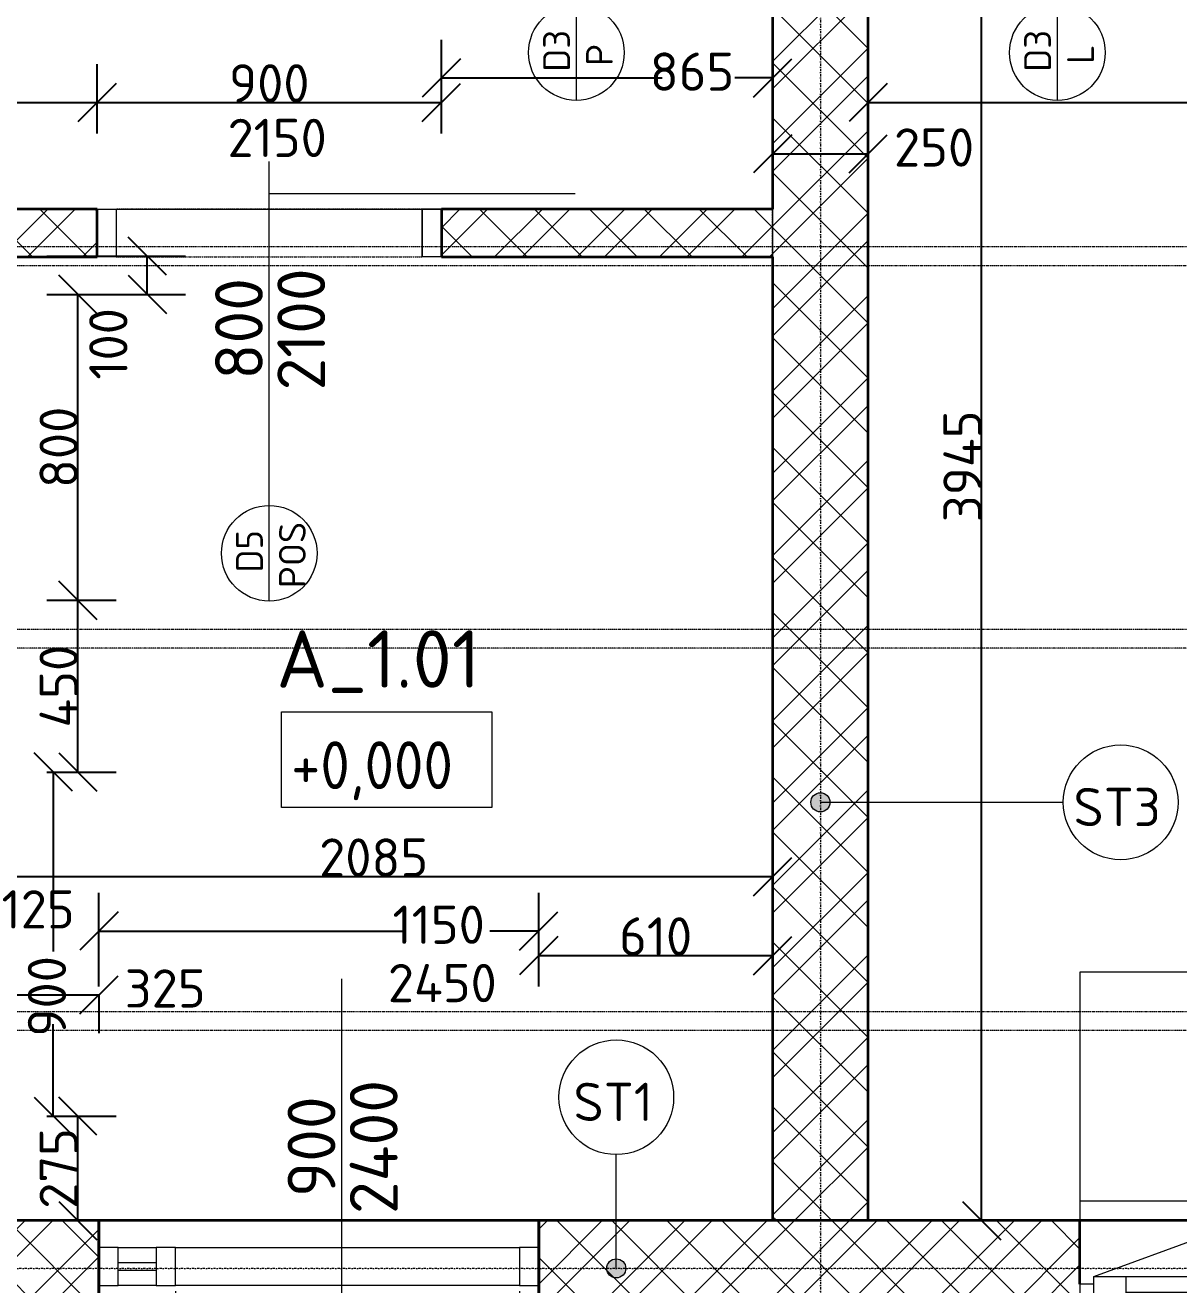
# Model space of a CAD drawing. Extents: x 43000 to 200282, y 3579 to 63943.
# Drawn here: x 56476 to 59492, y 12814 to 16109 of the extents above; entities that cross this region are included whole.
import ezdxf

# ---------------------------------------------------------------- set-up
doc = ezdxf.new("R2010")
doc.units = 0
doc.header["$MEASUREMENT"] = 0
for name, pattern in [('Bodkočiarkovaná 3mm', [5, 3, -1, 0, -1]), ('Bodkočiarkovaná 6mm', [14, 6, -4, 0, -4]), ('ciarkovana 1_5mm', [3, 1.5, -1.5]), ('Nad rovinou rezu _viditeľná hrana_', [6, 3, -1.5, 0, -1.5])]:
    doc.linetypes.add(name, pattern=pattern)
doc.layers.get('Defpoints').update_dxf_attribs({"color": 242, "linetype": 'CONTINUOUS'})
for name, color, linetype, lineweight in [('0-1', 7, 'CONTINUOUS', 5), ('Dimensions', 7, 'CONTINUOUS', 9), ('Door Tags', 7, 'CONTINUOUS', 9), ('Doors', 7, 'CONTINUOUS', 18), ('Floors', 7, 'CONTINUOUS', 18), ('Frame_Mullion', 7, 'CONTINUOUS', 18), ('Generic Models', 7, 'CONTINUOUS', 9), ('Grids-1', 7, 'Bodkočiarkovaná 6mm', 9), ('Hrana otvoru', 7, 'CONTINUOUS', 9), ('Nad rovinou rezu', 7, 'Bodkočiarkovaná 3mm', 9), ('Room Tags', 7, 'CONTINUOUS', 9), ('Spot Elevations', 7, 'CONTINUOUS', 9), ('Wall Tags', 7, 'CONTINUOUS', 9), ('Walls', 7, 'CONTINUOUS', 18), ('Walls-2', 7, 'CONTINUOUS', 35), ('Walls-3', 7, 'CONTINUOUS', 35), ('Windows', 7, 'CONTINUOUS', 18)]:
    doc.layers.add(name, color=color, linetype=linetype, lineweight=lineweight)
for name, color, linetype, lineweight, true_color in [('_Hidden Lines_', 7, 'CONTINUOUS', 9, 0xc0c0c0), ('_Hidden Lines_-1', 9, 'ciarkovana 1_5mm', 18, 0x808080), ('Cut Pattern-1', 7, 'CONTINUOUS', 9, 0x787878), ('Floors-1', 7, 'Nad rovinou rezu _viditeľná hrana_', 9, 0x666666), ('Furniture', 9, 'CONTINUOUS', 9, 0x808080), ('Glass', 7, 'CONTINUOUS', 9, 0x000040), ('Nad rovinou rezu-1', 7, 'Bodkočiarkovaná 3mm', 9, 0xc0c0c0), ('Walls-1', 7, 'Nad rovinou rezu _viditeľná hrana_', 9, 0x666666)]:
    doc.layers.add(name, color=color, linetype=linetype, lineweight=lineweight, true_color=true_color)
doc.layers.add('koty', color=7, linetype='CONTINUOUS')
doc.styles.add('ISOCPEUR_1', font='isocpeur.ttf', dxfattribs={"width": 0.9, "height": 100})
doc.styles.add('ISOCPEUR_2', font='isocpeur.ttf', dxfattribs={"height": 100})
doc.styles.add('ISOCPEUR_4', font='isocpeur.ttf', dxfattribs={"height": 100})
doc.styles.add('ISOCPEUR_5', font='isocpeur.ttf', dxfattribs={"height": 150})
doc.styles.add('ISOCPEUR_6', font='isocpeur.ttf', dxfattribs={"height": 125})
doc.styles.add('ISOCPEUR_B_1', font='', dxfattribs={"height": 150})
doc.styles.get('ISOCPEUR_B_1').set_extended_font_data('ISOCPEUR', bold=True)
doc.dimstyles.new('CS_Priebežná_-_2_0_mm__stavbárska_čiarka_čERVENA', dxfattribs={"dimscale": 304.8, "dimtxt": 99.598118, "dimasz": 0.328084, "dimexe": 0.328084, "dimexo": 0.0625, "dimgap": 0, "dimtad": 1, "dimdec": 0, "dimrnd": 5, "dimzin": 0, "dimdsep": 46, "dimtxsty": 'ISOCPEUR_2', "dimblk1": 'OBLIQUE', "dimblk2": 'OBLIQUE', "dimsah": 1, "dimcen": 0.09, "dimazin": 0, "dimtfac": 1, "dimtdec": 4, "dimtix": 1, "dimtmove": 0, "dimatfit": 3, "dimfxl": 0.328084, "dimfxlon": 1, "dimtvp": 1, "dimtolj": 1, "dimtzin": 0, "dimarcsym": 2})
doc.dimstyles.new('CS_Priebežná_-_2_0_mm__stavbárska_čiarka_čERVENA_1', dxfattribs={"dimscale": 304.8, "dimtxt": 99.598118, "dimasz": 0.328084, "dimexe": 0.328084, "dimexo": 0.0625, "dimgap": 0, "dimtad": 1, "dimdec": 0, "dimrnd": 5, "dimzin": 0, "dimdsep": 46, "dimtxsty": 'ISOCPEUR_2', "dimblk1": 'OBLIQUE', "dimblk2": 'OBLIQUE', "dimsah": 1, "dimcen": 0.09, "dimazin": 0, "dimtfac": 1, "dimtdec": 4, "dimtix": 1, "dimtmove": 2, "dimatfit": 3, "dimfxl": 0.328084, "dimfxlon": 1, "dimtvp": 1, "dimtolj": 1, "dimtzin": 0, "dimarcsym": 2})
pattern_1 = [(45, (55662.63, 12599.48), (-107.763, 107.763), []), (45, (55734.47, 12599.48), (-107.763, 107.763), []), (135, (55662.63, 12599.48), (-71.842, -71.842), [])]

# ---------------------------------------------------------------- blocks, each defined once
blk = doc.blocks.new('VOJTEK_2026_STAT_v2_IFC_export_rvt-1-PODLAHA 1NP')
at = {"layer": 'Walls'}
blk.add_line((1006.7, 382.8), (2156.4, 382.8), dxfattribs=at)
at = {"layer": 'Walls-1'}
for p, q in [((2766.7, 4452.8), (2766.7, 382.8)), ((3016.7, 382.8), (3016.7, 4452.8)), ((1006.7, 382.8), (806.7, 382.8)), ((1006.7, 132.8), (1006.7, 382.8)), ((3571.7, 382.8), (2156.7, 382.8)), ((2156.7, 382.8), (2156.7, 132.8)), ((2766.7, 382.8), (3016.7, 382.8)), ((3571.7, 216.8), (3571.7, 382.8))]:
    blk.add_line(p, q, dxfattribs=at)
blk = doc.blocks.new('Okno 2-krídlové - 2000x1500-6320445-PODLAHA 1NP')
at = {"layer": '_Hidden Lines_'}
for p, q in [((-964, 21), (-387, -189)), ((964, 21), (-270.8, -428.4))]:
    blk.add_line(p, q, dxfattribs=at)
for centre, radius, start, end in [((-964, 21), 614, 340, 0), ((964, 21), 1314, 180, 200)]:
    blk.add_arc(centre, radius, start, end, dxfattribs=at)
at = {"layer": 'Frame_Mullion'}
for p, q in [((-939, 125), (-1000, 125)), ((-1000, 125), (-1000, 41)), ((-964, 41), (-964, 105)), ((-964, 105), (-929, 105)), ((-929, 105), (-939, 125)), ((939, 125), (-939, 125)), ((939, 125), (929, 105)), ((929, 105), (964, 105)), ((1000, 125), (939, 125)), ((964, 105), (964, 41)), ((1000, 41), (1000, 125)), ((-1000, 41), (-964, 41)), ((964, 41), (1000, 41))]:
    blk.add_line(p, q, dxfattribs=at)
at = {"layer": 'Windows'}
for p, q in [((-929, 105), (-350, 105)), ((-880, 21), (-880, 105)), ((-434, 21), (-434, 105)), ((-350, 105), (-350, 21)), ((-350, 105), (929, 105)), ((-350, 21), (-350, 105)), ((-266, 21), (-266, 105)), ((880, 21), (880, 105)), ((-964, 21), (-964, 41)), ((-880, 63), (-434, 63)), ((-266, 63), (880, 63)), ((964, 41), (964, 21)), ((-350, 21), (-964, 21)), ((964, 21), (-350, 21))]:
    blk.add_line(p, q, dxfattribs=at)
blk = doc.blocks.new('Dvere posuvne povrchove - 800x2100-6327656-PODLAHA 1NP')
at = {"layer": 'Doors'}
for p, q in [((-470, -62.5), (-470, 62.5)), ((-420, -62.5), (-420, 62.5)), ((430, 62.5), (430, -62.5)), ((-420, -62.5), (-470, -62.5)), ((-820, -102.5), (-20, -102.5))]:
    blk.add_line(p, q, dxfattribs=at)
at = {"layer": 'Frame_Mullion'}
for p, q in [((-470, 62.5), (-420, 62.5)), ((-420, 62.5), (-420, -62.5)), ((380, 62.5), (430, 62.5)), ((380, -62.5), (380, 62.5)), ((-470, -62.5), (-420, -62.5)), ((430, -62.5), (380, -62.5))]:
    blk.add_line(p, q, dxfattribs=at)
at = {"layer": 'Nad rovinou rezu'}
for p, q in [((380, 62.5), (-420, 62.5)), ((-420, -62.5), (380, -62.5))]:
    blk.add_line(p, q, dxfattribs=at)
blk = doc.blocks.new('Parapet-vnutorny - Parapet-vnutorny-6365220-PODLAHA 1NP')
at = {"layer": '_Hidden Lines_-1'}
blk.add_line((-997.2, -176.4), (1002.6, -176.4), dxfattribs=at)
at = {"layer": 'Generic Models'}
for p, q in [((-1002.6, -226.4), (-1002.6, -177.1)), ((1002.6, -175.6), (1002.6, -226.4)), ((-1002.6, -226.4), (1002.6, -226.4))]:
    blk.add_line(p, q, dxfattribs=at)
blk = doc.blocks.new('CS_Stol hranaty - CS_Stol hranaty-6365084-PODLAHA 1NP')
at = {"layer": 'Furniture'}
for p, q in [((1400, -600), (1400, 0)), ((0, -0.3), (0, -600)), ((0, -600), (1400, -600))]:
    blk.add_line(p, q, dxfattribs=at)
blk = doc.blocks.new('CS_Nosnik obdlznikovy1 - 200 x 50-V7-PODLAHA 1NP')
at = {"layer": 'Nad rovinou rezu-1'}
for p, q in [((-3900, 25), (3900, 25)), ((3900, -25), (-2520.9, -25))]:
    blk.add_line(p, q, dxfattribs=at)
blk = doc.blocks.new('CS_Nosnik obdlznikovy1 - 200 x 50-6574210-PODLAHA 1NP')
at = {"layer": 'Nad rovinou rezu-1'}
for p, q in [((-3900, 25), (3900, 25)), ((3900, -25), (-3900, -25))]:
    blk.add_line(p, q, dxfattribs=at)
blk = doc.blocks.new('Dvere 1-krídlové s bocnym svetlikom - 900_200_2500 presklene kridlo BIG-6593638-PODLAHA 1NP')
at = {"layer": 'Doors'}
blk.add_line((19.3, 183.5), (19.3, 1083.5), dxfattribs=at)
for start, end in [(59.0326, 90), (360, 45.6526)]:
    blk.add_arc((19.3, 183.5), 900, start, end, dxfattribs=at)
at = {"layer": 'Frame_Mullion'}
for p, q in [((19.3, 168.5), (-30.7, 168.5)), ((-30.7, 168.5), (-30.7, 68.5)), ((19.3, 68.5), (19.3, 168.5)), ((19.3, 168.5), (919.3, 168.5)), ((969.3, 168.5), (919.3, 168.5)), ((919.3, 168.5), (919.3, 68.5)), ((969.3, 68.5), (969.3, 168.5)), ((969.3, 168.5), (1069.3, 168.5)), ((1119.3, 168.5), (1069.3, 168.5)), ((1069.3, 168.5), (1069.3, 68.5)), ((1119.3, 68.5), (1119.3, 168.5)), ((-30.7, 68.5), (19.3, 68.5)), ((919.3, 68.5), (19.3, 68.5)), ((919.3, 68.5), (969.3, 68.5)), ((1069.3, 68.5), (969.3, 68.5)), ((1069.3, 68.5), (1119.3, 68.5))]:
    blk.add_line(p, q, dxfattribs=at)
at = {"layer": 'Glass'}
for p, q in [((1069.3, 128.5), (969.3, 128.5)), ((1069.3, 108.5), (969.3, 108.5))]:
    blk.add_line(p, q, dxfattribs=at)
at = {"layer": 'Hrana otvoru'}
for p, q in [((1119, 248.5), (-30.7, 248.5)), ((1119, -1.5), (-30.7, -1.5))]:
    blk.add_line(p, q, dxfattribs=at)
blk = doc.blocks.new('Spot Elevations - Vyskova kota v podoryse-6586667-PODLAHA 1NP')
at = {"layer": 'Spot Elevations'}
for p, q in [((-5.5, 0), (-5.5, 5)), ((-5.5, 5), (5.5, 5)), ((5.5, 5), (5.5, 0)), ((5.5, 0), (-5.5, 0))]:
    blk.add_line(p, q, dxfattribs=at)
blk = doc.blocks.new('Popis dveri - variabilné - 700-6628186-PODLAHA 1NP')
at = {"layer": 'Door Tags'}
for p, q in [((0, -15.5), (0, 2.5)), ((0, -20.5), (0, -15.5))]:
    blk.add_line(p, q, dxfattribs=at)
blk.add_circle((0, -18), 2.5, dxfattribs=at)
blk = doc.blocks.new('_Oblique')
at = {"layer": 'koty', "color": 0, "lineweight": -2}
blk.add_line((-0.5, -0.5), (0.5, 0.5), dxfattribs=at)
blk = doc.blocks.new('*D376')
at = {"layer": 'Defpoints', "color": 0, "transparency": 16777216}
for p in [(54055.2, 16006.5), (56664.3, 15906.5), (56664.3, 15806.5)]:
    blk.add_point(p, dxfattribs=at)
at = {"layer": 'Dimensions', "color": 0, "lineweight": -2, "transparency": 16777216}
for p, q in [((54055.2, 15987.4), (54055.2, 15806.5)), ((56664.3, 15825.5), (56664.3, 16006.5)), ((54055.2, 15906.5), (56664.3, 15906.5))]:
    blk.add_line(p, q, dxfattribs=at)
at = {"layer": 'Dimensions', "color": 0, "lineweight": -2, "transparency": 16777216, "xscale": 100, "yscale": 100, "zscale": 100, "rotation": 180}
blk.add_blockref('_Oblique', (54055.2, 15906.5), dxfattribs=at)
at = {"layer": 'Dimensions', "color": 0, "lineweight": -2, "transparency": 16777216, "xscale": 100, "yscale": 100, "zscale": 100}
blk.add_blockref('_Oblique', (56664.3, 15906.5), dxfattribs=at)
at = {"layer": 'Dimensions', "color": 0, "transparency": 16777216, "insert": (55359.8, 15956.5), "char_height": 100, "width": 314.883, "attachment_point": 5, "style": 'ISOCPEUR_2'}
blk.add_mtext('\\A1;2610', dxfattribs=at)
blk = doc.blocks.new('*D425')
at = {"layer": 'Defpoints', "color": 0, "transparency": 16777216}
for p in [(57564.3, 15906.5), (56664.3, 15806.5), (57564.3, 15806.5)]:
    blk.add_point(p, dxfattribs=at)
at = {"layer": 'Dimensions', "color": 0, "lineweight": -2, "transparency": 16777216}
for p, q in [((56664.3, 15825.5), (56664.3, 16006.5)), ((57564.3, 15825.5), (57564.3, 16006.5)), ((56664.3, 15906.5), (57564.3, 15906.5))]:
    blk.add_line(p, q, dxfattribs=at)
at = {"layer": 'Dimensions', "color": 0, "lineweight": -2, "transparency": 16777216, "xscale": 100, "yscale": 100, "zscale": 100, "rotation": 180}
blk.add_blockref('_Oblique', (56664.3, 15906.5), dxfattribs=at)
at = {"layer": 'Dimensions', "color": 0, "lineweight": -2, "transparency": 16777216, "xscale": 100, "yscale": 100, "zscale": 100}
blk.add_blockref('_Oblique', (57564.3, 15906.5), dxfattribs=at)
at = {"layer": 'Dimensions', "color": 0, "transparency": 16777216, "insert": (57114.3, 15956.5), "char_height": 100, "width": 255.124, "attachment_point": 5, "style": 'ISOCPEUR_2'}
blk.add_mtext('\\A1;900', dxfattribs=at)
blk = doc.blocks.new('*D426')
at = {"layer": 'Defpoints', "color": 0, "transparency": 16777216}
for p in [(58430.3, 16006.5), (58430.3, 15970.5), (57564.3, 15806.5)]:
    blk.add_point(p, dxfattribs=at)
at = {"layer": 'Dimensions', "color": 0, "lineweight": -2, "transparency": 16777216}
for p, q in [((57564.3, 15825.5), (57564.3, 16070.5)), ((58430.3, 15987.4), (58430.3, 15870.5)), ((57564.3, 15970.5), (58141.8, 15970.5)), ((58430.3, 15970.5), (58331.8, 15970.5))]:
    blk.add_line(p, q, dxfattribs=at)
at = {"layer": 'Dimensions', "color": 0, "lineweight": -2, "transparency": 16777216, "xscale": 100, "yscale": 100, "zscale": 100, "rotation": 180}
blk.add_blockref('_Oblique', (57564.3, 15970.5), dxfattribs=at)
at = {"layer": 'Dimensions', "color": 0, "lineweight": -2, "transparency": 16777216, "xscale": 100, "yscale": 100, "zscale": 100}
blk.add_blockref('_Oblique', (58430.3, 15970.5), dxfattribs=at)
at = {"layer": 'Dimensions', "color": 0, "transparency": 16777216, "insert": (58109.3, 16037.1), "char_height": 100, "width": 255.124, "attachment_point": 1, "line_spacing_factor": 1.149209, "style": 'ISOCPEUR_2'}
blk.add_mtext('\\A1;865', dxfattribs=at)
blk = doc.blocks.new('*D427')
at = {"layer": 'Defpoints', "color": 0, "transparency": 16777216}
for p in [(58430.3, 16006.5), (58680.3, 16006.5), (58680.3, 15772.1)]:
    blk.add_point(p, dxfattribs=at)
at = {"layer": 'Dimensions', "color": 0, "lineweight": -2, "transparency": 16777216}
for p, q in [((58430.3, 15987.4), (58430.3, 15672.1)), ((58680.3, 15987.4), (58680.3, 15672.1)), ((58430.3, 15772.1), (58680.3, 15772.1))]:
    blk.add_line(p, q, dxfattribs=at)
at = {"layer": 'Dimensions', "color": 0, "lineweight": -2, "transparency": 16777216, "xscale": 100, "yscale": 100, "zscale": 100, "rotation": 180}
blk.add_blockref('_Oblique', (58430.3, 15772.1), dxfattribs=at)
at = {"layer": 'Dimensions', "color": 0, "lineweight": -2, "transparency": 16777216, "xscale": 100, "yscale": 100, "zscale": 100}
blk.add_blockref('_Oblique', (58680.3, 15772.1), dxfattribs=at)
at = {"layer": 'Dimensions', "color": 0, "transparency": 16777216, "insert": (58747.7, 15838.8), "char_height": 100, "width": 255.124, "attachment_point": 1, "line_spacing_factor": 1.149209, "style": 'ISOCPEUR_2'}
blk.add_mtext('\\A1;250', dxfattribs=at)
blk = doc.blocks.new('*D428')
at = {"layer": 'Defpoints', "color": 0, "transparency": 16777216}
for p in [(58680.3, 16006.5), (61855.2, 16006.5), (61855.2, 15906.5)]:
    blk.add_point(p, dxfattribs=at)
at = {"layer": 'Dimensions', "color": 0, "lineweight": -2, "transparency": 16777216}
for p, q in [((58680.3, 15987.4), (58680.3, 15806.5)), ((61855.2, 15987.4), (61855.2, 15806.5)), ((58680.3, 15906.5), (61855.2, 15906.5))]:
    blk.add_line(p, q, dxfattribs=at)
at = {"layer": 'Dimensions', "color": 0, "lineweight": -2, "transparency": 16777216, "xscale": 100, "yscale": 100, "zscale": 100, "rotation": 180}
blk.add_blockref('_Oblique', (58680.3, 15906.5), dxfattribs=at)
at = {"layer": 'Dimensions', "color": 0, "lineweight": -2, "transparency": 16777216, "xscale": 100, "yscale": 100, "zscale": 100}
blk.add_blockref('_Oblique', (61855.2, 15906.5), dxfattribs=at)
at = {"layer": 'Dimensions', "color": 0, "transparency": 16777216, "insert": (60267.8, 15956.5), "char_height": 100, "width": 314.883, "attachment_point": 5, "style": 'ISOCPEUR_2'}
blk.add_mtext('\\A1;3175', dxfattribs=at)
blk = doc.blocks.new('*D430')
at = {"layer": 'Defpoints', "color": 0, "transparency": 16777216}
for p in [(56513.7, 13255.2), (56613.7, 13255.2), (56513.7, 12982.2)]:
    blk.add_point(p, dxfattribs=at)
at = {"layer": 'Dimensions', "color": 0, "lineweight": -2, "transparency": 16777216}
for p, q in [((56532.7, 13255.2), (56713.7, 13255.2)), ((56613.7, 12982.2), (56613.7, 13255.2)), ((56532.7, 12982.2), (56713.7, 12982.2))]:
    blk.add_line(p, q, dxfattribs=at)
at = {"layer": 'Dimensions', "color": 0, "lineweight": -2, "transparency": 16777216, "xscale": 100, "yscale": 100, "zscale": 100}
for p, rotation in [((56613.7, 13255.2), 90), ((56613.7, 12982.2), 270)]:
    blk.add_blockref('_Oblique', p, dxfattribs=dict(at, rotation=rotation))
at = {"layer": 'Dimensions', "color": 0, "transparency": 16777216, "insert": (56563.7, 13118.7), "char_height": 100, "width": 255.124, "attachment_point": 5, "rotation": 90, "style": 'ISOCPEUR_2'}
blk.add_mtext('\\A1;275', dxfattribs=at)
blk = doc.blocks.new('*D431')
at = {"layer": 'Defpoints', "color": 0, "transparency": 16777216}
for p in [(56513.7, 14155.2), (56549.7, 14155.2), (56513.7, 13255.2)]:
    blk.add_point(p, dxfattribs=at)
at = {"layer": 'Dimensions', "color": 0, "lineweight": -2, "transparency": 16777216}
for p, q in [((56532.7, 14155.2), (56649.7, 14155.2)), ((56549.7, 14155.2), (56549.7, 13685.8)), ((56549.7, 13255.2), (56549.7, 13495.8)), ((56532.7, 13255.2), (56649.7, 13255.2))]:
    blk.add_line(p, q, dxfattribs=at)
at = {"layer": 'Dimensions', "color": 0, "lineweight": -2, "transparency": 16777216, "xscale": 100, "yscale": 100, "zscale": 100}
for p, rotation in [((56549.7, 14155.2), 90), ((56549.7, 13255.2), 270)]:
    blk.add_blockref('_Oblique', p, dxfattribs=dict(at, rotation=rotation))
at = {"layer": 'Dimensions', "color": 0, "transparency": 16777216, "insert": (56483, 13463.3), "char_height": 100, "width": 255.124, "attachment_point": 1, "rotation": 90, "line_spacing_factor": 1.149209, "style": 'ISOCPEUR_2'}
blk.add_mtext('\\A1;900', dxfattribs=at)
blk = doc.blocks.new('*D432')
at = {"layer": 'Defpoints', "color": 0, "transparency": 16777216}
for p in [(56513.7, 14604.5), (56613.7, 14604.5), (56513.7, 14155.2)]:
    blk.add_point(p, dxfattribs=at)
at = {"layer": 'Dimensions', "color": 0, "lineweight": -2, "transparency": 16777216}
for p, q in [((56532.7, 14604.5), (56713.7, 14604.5)), ((56613.7, 14155.2), (56613.7, 14604.5)), ((56532.7, 14155.2), (56713.7, 14155.2))]:
    blk.add_line(p, q, dxfattribs=at)
at = {"layer": 'Dimensions', "color": 0, "lineweight": -2, "transparency": 16777216, "xscale": 100, "yscale": 100, "zscale": 100}
for p, rotation in [((56613.7, 14604.5), 90), ((56613.7, 14155.2), 270)]:
    blk.add_blockref('_Oblique', p, dxfattribs=dict(at, rotation=rotation))
at = {"layer": 'Dimensions', "color": 0, "transparency": 16777216, "insert": (56563.7, 14379.8), "char_height": 100, "width": 266.616, "attachment_point": 5, "rotation": 90, "style": 'ISOCPEUR_2'}
blk.add_mtext('\\A1;450', dxfattribs=at)
blk = doc.blocks.new('*D433')
at = {"layer": 'Defpoints', "color": 0, "transparency": 16777216}
for p in [(56513.7, 15404.5), (56613.7, 15404.5), (56513.7, 14604.5)]:
    blk.add_point(p, dxfattribs=at)
at = {"layer": 'Dimensions', "color": 0, "lineweight": -2, "transparency": 16777216}
for p, q in [((56532.7, 15404.5), (56713.7, 15404.5)), ((56613.7, 14604.5), (56613.7, 15404.5)), ((56532.7, 14604.5), (56713.7, 14604.5))]:
    blk.add_line(p, q, dxfattribs=at)
at = {"layer": 'Dimensions', "color": 0, "lineweight": -2, "transparency": 16777216, "xscale": 100, "yscale": 100, "zscale": 100}
for p, rotation in [((56613.7, 15404.5), 90), ((56613.7, 14604.5), 270)]:
    blk.add_blockref('_Oblique', p, dxfattribs=dict(at, rotation=rotation))
at = {"layer": 'Dimensions', "color": 0, "transparency": 16777216, "insert": (56563.7, 15004.5), "char_height": 100, "width": 255.124, "attachment_point": 5, "rotation": 90, "style": 'ISOCPEUR_2'}
blk.add_mtext('\\A1;800', dxfattribs=at)
blk = doc.blocks.new('*D434')
at = {"layer": 'Defpoints', "color": 0, "transparency": 16777216}
for p in [(56513.7, 15504.4), (56795.3, 15504.4), (56513.7, 15404.5)]:
    blk.add_point(p, dxfattribs=at)
at = {"layer": 'Dimensions', "color": 0, "lineweight": -2, "transparency": 16777216}
for p, q in [((56532.7, 15504.4), (56895.3, 15504.4)), ((56795.3, 15404.5), (56795.3, 15504.4)), ((56532.7, 15404.5), (56895.3, 15404.5))]:
    blk.add_line(p, q, dxfattribs=at)
at = {"layer": 'Dimensions', "color": 0, "lineweight": -2, "transparency": 16777216, "xscale": 100, "yscale": 100, "zscale": 100}
for p, rotation in [((56795.3, 15504.4), 90), ((56795.3, 15404.5), 270)]:
    blk.add_blockref('_Oblique', p, dxfattribs=dict(at, rotation=rotation))
at = {"layer": 'Dimensions', "color": 0, "transparency": 16777216, "insert": (56643.6, 15181.6), "char_height": 100, "width": 229.842, "attachment_point": 1, "rotation": 90, "line_spacing_factor": 1.149209, "style": 'ISOCPEUR_2'}
blk.add_mtext('\\A1;100', dxfattribs=at)
blk = doc.blocks.new('*D450')
at = {"layer": 'Defpoints', "color": 0, "transparency": 16777216}
for p in [(56219.3, 13981.7), (56344.3, 13981.7), (56344.3, 13779.5)]:
    blk.add_point(p, dxfattribs=at)
at = {"layer": 'Dimensions', "color": 0, "lineweight": -2, "transparency": 16777216}
for p, q in [((56219.3, 13962.6), (56219.3, 13679.5)), ((56344.3, 13962.6), (56344.3, 13679.5)), ((56219.3, 13779.5), (56344.3, 13779.5))]:
    blk.add_line(p, q, dxfattribs=at)
at = {"layer": 'Dimensions', "color": 0, "lineweight": -2, "transparency": 16777216, "xscale": 100, "yscale": 100, "zscale": 100, "rotation": 180}
blk.add_blockref('_Oblique', (56219.3, 13779.5), dxfattribs=at)
at = {"layer": 'Dimensions', "color": 0, "lineweight": -2, "transparency": 16777216, "xscale": 100, "yscale": 100, "zscale": 100}
blk.add_blockref('_Oblique', (56344.3, 13779.5), dxfattribs=at)
at = {"layer": 'Dimensions', "color": 0, "transparency": 16777216, "insert": (56414.4, 13846.2), "char_height": 100, "width": 229.842, "attachment_point": 1, "line_spacing_factor": 1.149209, "style": 'ISOCPEUR_2'}
blk.add_mtext('\\A1;125', dxfattribs=at)
blk = doc.blocks.new('*D451')
at = {"layer": 'Defpoints', "color": 0, "transparency": 16777216}
for p in [(56344.3, 13981.7), (58430.3, 13981.7), (58430.3, 13881.7)]:
    blk.add_point(p, dxfattribs=at)
at = {"layer": 'Dimensions', "color": 0, "lineweight": -2, "transparency": 16777216}
for p, q in [((56344.3, 13962.6), (56344.3, 13781.7)), ((58430.3, 13962.6), (58430.3, 13781.7)), ((56344.3, 13881.7), (58430.3, 13881.7))]:
    blk.add_line(p, q, dxfattribs=at)
at = {"layer": 'Dimensions', "color": 0, "lineweight": -2, "transparency": 16777216, "xscale": 100, "yscale": 100, "zscale": 100, "rotation": 180}
blk.add_blockref('_Oblique', (56344.3, 13881.7), dxfattribs=at)
at = {"layer": 'Dimensions', "color": 0, "lineweight": -2, "transparency": 16777216, "xscale": 100, "yscale": 100, "zscale": 100}
blk.add_blockref('_Oblique', (58430.3, 13881.7), dxfattribs=at)
at = {"layer": 'Dimensions', "color": 0, "transparency": 16777216, "insert": (57387.3, 13931.7), "char_height": 100, "width": 340.166, "attachment_point": 5, "style": 'ISOCPEUR_2'}
blk.add_mtext('\\A1;2085', dxfattribs=at)
blk = doc.blocks.new('*D452')
at = {"layer": 'Defpoints', "color": 0, "transparency": 16777216}
for p in [(56344.3, 13775.3), (56669, 13575.3), (56669, 13572.6)]:
    blk.add_point(p, dxfattribs=at)
at = {"layer": 'Dimensions', "color": 0, "lineweight": -2, "transparency": 16777216}
for p, q in [((56344.3, 13756.3), (56344.3, 13472.6)), ((56344.3, 13572.6), (56669, 13572.6)), ((56669, 13572.6), (56669, 13472.6))]:
    blk.add_line(p, q, dxfattribs=at)
at = {"layer": 'Dimensions', "color": 0, "lineweight": -2, "transparency": 16777216, "xscale": 100, "yscale": 100, "zscale": 100, "rotation": 180}
blk.add_blockref('_Oblique', (56344.3, 13572.6), dxfattribs=at)
at = {"layer": 'Dimensions', "color": 0, "lineweight": -2, "transparency": 16777216, "xscale": 100, "yscale": 100, "zscale": 100}
blk.add_blockref('_Oblique', (56669, 13572.6), dxfattribs=at)
at = {"layer": 'Dimensions', "color": 0, "transparency": 16777216, "insert": (56736.4, 13639.3), "char_height": 100, "width": 255.124, "attachment_point": 1, "line_spacing_factor": 1.149209, "style": 'ISOCPEUR_2'}
blk.add_mtext('\\A1;325', dxfattribs=at)
blk = doc.blocks.new('*D453')
at = {"layer": 'Defpoints', "color": 0, "transparency": 16777216}
for p in [(57819, 13739.3), (56669, 13575.3), (57819, 13575.3)]:
    blk.add_point(p, dxfattribs=at)
at = {"layer": 'Dimensions', "color": 0, "lineweight": -2, "transparency": 16777216}
for p, q in [((56669, 13594.4), (56669, 13839.3)), ((57819, 13594.4), (57819, 13839.3)), ((56669, 13739.3), (57471.4, 13739.3)), ((57819, 13739.3), (57691.4, 13739.3))]:
    blk.add_line(p, q, dxfattribs=at)
at = {"layer": 'Dimensions', "color": 0, "lineweight": -2, "transparency": 16777216, "xscale": 100, "yscale": 100, "zscale": 100, "rotation": 180}
blk.add_blockref('_Oblique', (56669, 13739.3), dxfattribs=at)
at = {"layer": 'Dimensions', "color": 0, "lineweight": -2, "transparency": 16777216, "xscale": 100, "yscale": 100, "zscale": 100}
blk.add_blockref('_Oblique', (57819, 13739.3), dxfattribs=at)
at = {"layer": 'Dimensions', "color": 0, "transparency": 16777216, "insert": (57436.6, 13806), "char_height": 100, "width": 289.601, "attachment_point": 1, "line_spacing_factor": 1.149209, "style": 'ISOCPEUR_2'}
blk.add_mtext('\\A1;1150', dxfattribs=at)
blk = doc.blocks.new('*D454')
at = {"layer": 'Defpoints', "color": 0, "transparency": 16777216}
for p in [(58430.3, 13775.3), (58430.3, 13675.3), (57819, 13575.3)]:
    blk.add_point(p, dxfattribs=at)
at = {"layer": 'Dimensions', "color": 0, "lineweight": -2, "transparency": 16777216}
for p, q in [((57819, 13594.4), (57819, 13775.3)), ((58430.3, 13756.3), (58430.3, 13575.3)), ((57819, 13675.3), (58430.3, 13675.3))]:
    blk.add_line(p, q, dxfattribs=at)
at = {"layer": 'Dimensions', "color": 0, "lineweight": -2, "transparency": 16777216, "xscale": 100, "yscale": 100, "zscale": 100, "rotation": 180}
blk.add_blockref('_Oblique', (57819, 13675.3), dxfattribs=at)
at = {"layer": 'Dimensions', "color": 0, "lineweight": -2, "transparency": 16777216, "xscale": 100, "yscale": 100, "zscale": 100}
blk.add_blockref('_Oblique', (58430.3, 13675.3), dxfattribs=at)
at = {"layer": 'Dimensions', "color": 0, "transparency": 16777216, "insert": (58124.7, 13725.3), "char_height": 100, "width": 229.842, "attachment_point": 5, "style": 'ISOCPEUR_2'}
blk.add_mtext('\\A1;610', dxfattribs=at)
blk = doc.blocks.new('*D479')
at = {"layer": 'Defpoints', "color": 0, "transparency": 16777216}
for p in [(58876.8, 16927.4), (58976.8, 16927.4), (58876.8, 12982.2)]:
    blk.add_point(p, dxfattribs=at)
at = {"layer": 'Dimensions', "color": 0, "lineweight": -2, "transparency": 16777216}
for p, q in [((58895.8, 16927.4), (59076.8, 16927.4)), ((58976.8, 12982.2), (58976.8, 16927.4)), ((58895.8, 12982.2), (59076.8, 12982.2))]:
    blk.add_line(p, q, dxfattribs=at)
at = {"layer": 'Dimensions', "color": 0, "lineweight": -2, "transparency": 16777216, "xscale": 100, "yscale": 100, "zscale": 100}
for p, rotation in [((58976.8, 16927.4), 90), ((58976.8, 12982.2), 270)]:
    blk.add_blockref('_Oblique', p, dxfattribs=dict(at, rotation=rotation))
at = {"layer": 'Dimensions', "color": 0, "transparency": 16777216, "insert": (58926.8, 14954.8), "char_height": 100, "width": 351.658, "attachment_point": 5, "rotation": 90, "style": 'ISOCPEUR_2'}
blk.add_mtext('\\A1;3945', dxfattribs=at)
blk = doc.blocks.new('Kota obkladu - _Výška obkladu_ _Odsadenie od podlahy_-6606007-PODLAHA 1NP')
at = {"layer": 'Wall Tags'}
blk.add_circle((0, 0), 3, dxfattribs=at)

msp = doc.modelspace()

# ---------------------------------------------------------------- hatches: boundary and pattern name
at = {"layer": 'Cut Pattern-1'}
h = msp.add_hatch(dxfattribs=at)
h.set_pattern_fill('FP_1', color=256, style=0, pattern_type=2)
h.set_pattern_definition(pattern_1)
h.paths.add_polyline_path([(58680.3, 12982.2), (58680.3, 16927.4), (58430.3, 16927.4), (58430.3, 12982.2), (58476.4, 12982.2)])
h = msp.add_hatch(dxfattribs=at)
h.set_pattern_fill('FP_1', color=256, style=0, pattern_type=2)
h.set_pattern_definition(pattern_1)
h.paths.add_polyline_path([(56219.3, 15502.4), (56664.3, 15502.4), (56664.3, 15627.4), (54305.2, 15627.4), (54305.2, 15502.4), (56217.6, 15502.4)])
h.paths.add_polyline_path([(58430.3, 15502.4), (58430.3, 15627.4), (57564.3, 15627.4), (57564.3, 15502.4), (57723.4, 15502.4)])
h = msp.add_hatch(dxfattribs=at)
h.set_pattern_fill('FP_1', color=256, style=0, pattern_type=2)
h.set_pattern_definition(pattern_1)
h.paths.add_polyline_path([(56219.3, 12732.2), (56669, 12732.2), (56669, 12982.2), (56219.3, 12982.2), (56219.3, 12957.5)])
h.paths.add_polyline_path([(61855.2, 12732.2), (61855.2, 12982.2), (61234, 12982.2), (61234, 12732.2), (61488.1, 12732.2)])
h.paths.add_polyline_path([(57819, 12732.2), (59234, 12732.2), (59234, 12982.2), (57819, 12982.2)])
at = {"layer": 'Wall Tags'}
h = msp.add_hatch(color=256, dxfattribs=at)
edge = h.paths.add_edge_path()
edge.add_arc((58555.3, 14076.1), 25, 0, 360)
h = msp.add_hatch(color=256, dxfattribs=at)
edge = h.paths.add_edge_path()
edge.add_arc((58021.6, 12857.2), 25, 0, 360)

# ---------------------------------------------------------------- linework, layer by layer
at = {"layer": 'Floors'}
msp.add_line((56664.3, 15627.4), (57564.3, 15627.4), dxfattribs=at)
at = {"layer": 'Floors-1'}
for p, q in [((58430.3, 12982.2), (58430.3, 23232.1)), ((58430.3, 23232.1), (58430.3, 12982.2)), ((58680.3, 23232.1), (58680.3, 12982.2)), ((58680.3, 12982.2), (58680.3, 23232.1))]:
    msp.add_line(p, q, dxfattribs=at)
at = {"layer": 'Grids-1'}
for p, q in [((58555.3, 26005.6), (58555.3, 8226.1)), ((65744.3, 12857.2), (44200.6, 12857.2))]:
    msp.add_line(p, q, dxfattribs=at)
at = {"layer": 'Wall Tags'}
for p, q in [((58555.3, 14076.1), (59190.3, 14076.1)), ((58021.6, 12857.2), (58021.6, 13154.8))]:
    msp.add_line(p, q, dxfattribs=at)
for centre in [(58555.3, 14076.1), (58021.6, 12857.2)]:
    msp.add_circle(centre, 25, dxfattribs=at)
at = {"layer": 'Walls'}
msp.add_line((56869, 12912.2), (57769, 12912.2), dxfattribs=at)
at = {"layer": 'Walls-2'}
for p, q in [((57819, 12982.2), (56344.3, 12982.2)), ((56669, 12982.2), (56669, 12732.2)), ((61855.2, 12982.2), (57819, 12982.2)), ((57819, 12732.2), (57819, 12982.2))]:
    msp.add_line(p, q, dxfattribs=at)
at = {"layer": 'Walls-3'}
for p, q in [((58430.3, 16927.4), (58430.3, 15627.4)), ((58680.3, 12982.2), (58680.3, 16927.4)), ((56664.3, 15627.4), (54305.2, 15627.4)), ((56664.3, 15502.4), (56664.3, 15627.4)), ((58430.3, 15627.4), (57564.3, 15627.4)), ((57564.3, 15627.4), (57564.3, 15502.4)), ((56344.3, 15502.4), (56664.3, 15502.4)), ((57564.3, 15502.4), (58430.3, 15502.4)), ((58430.3, 15502.4), (58430.3, 12982.2)), ((56669, 12982.2), (56344.3, 12982.2)), ((56669, 12732.2), (56669, 12982.2)), ((58430.3, 12982.2), (57819, 12982.2)), ((57819, 12982.2), (57819, 12532.2)), ((59234, 12982.2), (58680.3, 12982.2)), ((59234, 12816.2), (59234, 12982.2))]:
    msp.add_line(p, q, dxfattribs=at)

# ---------------------------------------------------------------- block references
at = {"layer": '0-1'}
msp.add_blockref('VOJTEK_2026_STAT_v2_IFC_export_rvt-1-PODLAHA 1NP', (55662.6, 12599.5), dxfattribs=at)
at = {"layer": 'Door Tags', "xscale": 49.99999999999998, "yscale": 49.99999999999998, "zscale": 49.99999999999998}
for p in [(57917.2, 16937), (59174.9, 16937), (57114.3, 15627.4), (57304, 13489.6)]:
    msp.add_blockref('Popis dveri - variabilné - 700-6628186-PODLAHA 1NP', p, dxfattribs=at)
at = {"layer": 'Doors', "rotation": 180}
msp.add_blockref('Dvere posuvne povrchove - 800x2100-6327656-PODLAHA 1NP', (57094.3, 15564.9), dxfattribs=at)
at = {"layer": 'Furniture', "rotation": 180}
msp.add_blockref('CS_Stol hranaty - CS_Stol hranaty-6365084-PODLAHA 1NP', (60634, 13031.7), dxfattribs=at)
at = {"layer": 'Generic Models', "rotation": 179.9596863190912}
msp.add_blockref('Parapet-vnutorny - Parapet-vnutorny-6365220-PODLAHA 1NP', (60236.7, 12805.9), dxfattribs=at)
at = {"layer": 'Glass', "rotation": 180}
msp.add_blockref('Dvere 1-krídlové s bocnym svetlikom - 900_200_2500 presklene kridlo BIG-6593638-PODLAHA 1NP', (57788.3, 12980.7), dxfattribs=at)
at = {"layer": 'Nad rovinou rezu-1'}
for name, p in [('CS_Nosnik obdlznikovy1 - 200 x 50-V7-PODLAHA 1NP', (58080.2, 15504.4)), ('CS_Nosnik obdlznikovy1 - 200 x 50-6574210-PODLAHA 1NP', (58080.2, 14504.4)), ('CS_Nosnik obdlznikovy1 - 200 x 50-6574210-PODLAHA 1NP', (58080.2, 13504.4))]:
    msp.add_blockref(name, p, dxfattribs=at)
at = {"layer": 'Spot Elevations', "xscale": 49.99999999999998, "yscale": 49.99999999999998, "zscale": 49.99999999999998}
msp.add_blockref('Spot Elevations - Vyskova kota v podoryse-6586667-PODLAHA 1NP', (57420.9, 14062.4), dxfattribs=at)
at = {"layer": 'Wall Tags', "xscale": 49.99999999999998, "yscale": 49.99999999999998, "zscale": 49.99999999999998}
for p in [(59340.3, 14076.1), (58021.6, 13304.8)]:
    msp.add_blockref('Kota obkladu - _Výška obkladu_ _Odsadenie od podlahy_-6606007-PODLAHA 1NP', p, dxfattribs=at)
at = {"layer": 'Windows', "rotation": 180}
msp.add_blockref('Okno 2-krídlové - 2000x1500-6320445-PODLAHA 1NP', (60234, 12857.2), dxfattribs=at)

# ---------------------------------------------------------------- texts
at = {"layer": 'Door Tags', "attachment_point": 1, "rotation": 90}
for s, insert, char_height, width, style in [('D3', (57830.5, 15986.7), 70, 124.262, 'ISOCPEUR_5'), ('D3', (59088.2, 15986.7), 70, 124.262, 'ISOCPEUR_5'), ('P', (57942.6, 16002.1), 70, 68.143, 'ISOCPEUR_5'), ('L', (59200.3, 16007.1), 70, 56.118, 'ISOCPEUR_5'), ('2100', (57135.4, 15153.4), 125, 360.759, 'ISOCPEUR_4'), ('800', (56972.5, 15181.6), 125, 292.215, 'ISOCPEUR_4'), ('POS', (57139.7, 14636.2), 70, 204.43, 'ISOCPEUR_5'), ('D5', (57027.6, 14677), 70, 124.262, 'ISOCPEUR_5'), ('2400', (57325, 12999.3), 125, 400.443, 'ISOCPEUR_4'), ('900', (57162.2, 13043.8), 125, 292.215, 'ISOCPEUR_4')]:
    msp.add_mtext(s, dxfattribs=dict(at, insert=insert, char_height=char_height, width=width, style=style))
at = {"layer": 'Door Tags', "char_height": 100, "attachment_point": 1, "style": 'ISOCPEUR_6'}
for s, insert, width in [('2150', (57005.2, 15863.8), 292.215), ('2450', (57424.4, 13653.4), 328.291)]:
    msp.add_mtext(s, dxfattribs=dict(at, insert=insert, width=width))
at = {"layer": 'Room Tags', "insert": (57132.7, 14525.9), "char_height": 150, "width": 697.468, "attachment_point": 1, "style": 'ISOCPEUR_B_1'}
msp.add_mtext('A_1.01', dxfattribs=at)
at = {"layer": 'Spot Elevations', "insert": (57171.3, 14235.7), "char_height": 125, "width": 575.141, "attachment_point": 1, "line_spacing_factor": 1.149209, "style": 'ISOCPEUR_1'}
msp.add_mtext('+0,000', dxfattribs=at)
at = {"layer": 'Wall Tags', "char_height": 100, "attachment_point": 1, "style": 'ISOCPEUR_2'}
for s, insert, width in [('ST3', (59217, 14113.9), 288.607), ('ST1', (57909.7, 13342.7), 260.548)]:
    msp.add_mtext(s, dxfattribs=dict(at, insert=insert, width=width))

# ---------------------------------------------------------------- dimensions: what is measured, and where the dimension line sits
at = {"layer": 'Dimensions'}
for base, p1, p2, override, picture, middle in [((58976.8, 16927.4), (58876.8, 12982.2), (58876.8, 16927.4), {"dimpost": '<>', "dimfxl": 3945.165791}, '*D479', (58926.8, 14954.8)), ((56613.7, 15404.5), (56513.7, 14604.5), (56513.7, 15404.5), {"dimpost": '<>', "dimfxl": 800}, '*D433', (56563.7, 15004.5)), ((56613.7, 14604.5), (56513.7, 14155.2), (56513.7, 14604.5), {"dimpost": '<>', "dimfxl": 449.316257}, '*D432', (56563.7, 14379.8)), ((56613.7, 13255.2), (56513.7, 12982.2), (56513.7, 13255.2), {"dimpost": '<>', "dimfxl": 272.940748}, '*D430', (56563.7, 13118.7))]:
    dim = msp.add_linear_dim(base=base, p1=p1, p2=p2, angle=90, dimstyle='CS_Priebežná_-_2_0_mm__stavbárska_čiarka_čERVENA', override=override, dxfattribs=at)
    dim.commit()
    dim.dimension.update_dxf_attribs({"geometry": picture, "text_midpoint": middle})
for base, p1, p2, override, picture, middle in [((58430.3, 15970.5), (57564.3, 15806.5), (58430.3, 16006.5), {"dimpost": '<>', "dimfxl": 888.757492}, '*D426', (58236.8, 15970.5)), ((58680.3, 15772.1), (58430.3, 16006.5), (58680.3, 16006.5), {"dimpost": '<>', "dimfxl": 250}, '*D427', (58875.3, 15772.1)), ((56344.3, 13779.5), (56219.3, 13981.7), (56344.3, 13981.7), {"dimpost": '<>', "dimfxl": 125}, '*D450', (56529.3, 13779.5)), ((57819, 13739.3), (56669, 13575.3), (57819, 13575.3), {"dimpost": '<>', "dimfxl": 1150}, '*D453', (57581.4, 13739.3)), ((56669, 13572.6), (56344.3, 13775.3), (56669, 13575.3), {"dimpost": '<>', "dimfxl": 381.313007}, '*D452', (56864, 13572.6))]:
    dim = msp.add_linear_dim(base=base, p1=p1, p2=p2, dimstyle='CS_Priebežná_-_2_0_mm__stavbárska_čiarka_čERVENA_1', override=override, dxfattribs=at)
    dim.commit()
    dim.dimension.update_dxf_attribs({"geometry": picture, "text_midpoint": middle, "dimtype": 160})
for base, p1, p2, override, picture, middle in [((56664.3, 15906.5), (54055.2, 16006.5), (56664.3, 15806.5), {"dimpost": '<>', "dimfxl": 2616.785484}, '*D376', (55359.8, 15956.5)), ((57564.3, 15906.5), (56664.3, 15806.5), (57564.3, 15806.5), {"dimpost": '<>', "dimfxl": 900}, '*D425', (57114.3, 15956.5)), ((61855.2, 15906.5), (58680.3, 16006.5), (61855.2, 16006.5), {"dimpost": '<>', "dimfxl": 3174.919898}, '*D428', (60267.8, 15956.5)), ((58430.3, 13881.7), (56344.3, 13981.7), (58430.3, 13981.7), {"dimpost": '<>', "dimfxl": 2085.961824}, '*D451', (57387.3, 13931.7)), ((58430.3, 13675.3), (57819, 13575.3), (58430.3, 13775.3), {"dimpost": '<>', "dimfxl": 643.193909}, '*D454', (58124.7, 13725.3))]:
    dim = msp.add_linear_dim(base=base, p1=p1, p2=p2, dimstyle='CS_Priebežná_-_2_0_mm__stavbárska_čiarka_čERVENA', override=override, dxfattribs=at)
    dim.commit()
    dim.dimension.update_dxf_attribs({"geometry": picture, "text_midpoint": middle})
for base, p1, p2, override, picture, middle in [((56795.3, 15504.4), (56513.7, 15404.5), (56513.7, 15504.4), {"dimpost": '<>', "dimfxl": 99.940604}, '*D434', (56710.3, 15296.6)), ((56549.7, 14155.2), (56513.7, 13255.2), (56513.7, 14155.2), {"dimpost": '<>', "dimfxl": 900}, '*D431', (56549.7, 13590.8))]:
    dim = msp.add_linear_dim(base=base, p1=p1, p2=p2, angle=90, dimstyle='CS_Priebežná_-_2_0_mm__stavbárska_čiarka_čERVENA_1', override=override, dxfattribs=at)
    dim.commit()
    dim.dimension.update_dxf_attribs({"geometry": picture, "text_midpoint": middle, "dimtype": 160, "text_rotation": 90})

doc.saveas('drawing.dxf')
